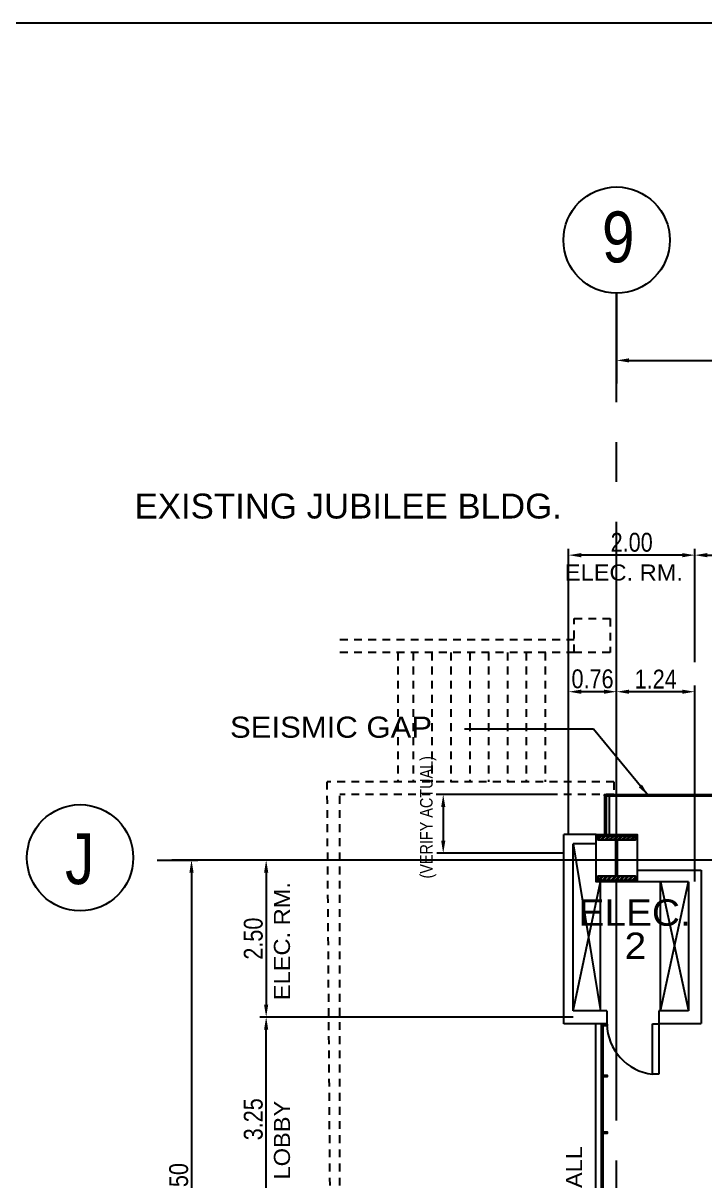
# Model space of a CAD drawing. Header units: millimetres. Extents: x 2148 to 2681, y 758 to 986.
# Drawn here: x 2341.83 to 2352.67, y 889.42 to 907.84 of the extents above; entities that cross this region are included whole.
import ezdxf

# ---------------------------------------------------------------- set-up
doc = ezdxf.new("R2010")
doc.units = ezdxf.units.MM
for name, pattern in [('CENTER2', [28.575, 19.05, -3.175, 3.175, -3.175]), ('HIDDEN', [0.375, 0.25, -0.125]), ('PHANTOMX2', [5, 2.5, -0.5, 0.5, -0.5, 0.5, -0.5])]:
    doc.linetypes.add(name, pattern=pattern)
for name, color, linetype in [('A-Hatch', 253, 'Continuous'), ('A-Mullion', 2, 'Continuous'), ('A-Wall', 4, 'Continuous'), ('A-wdw-glaz', 2, 'Continuous'), ('cladding', 2, 'Continuous'), ('COL-EX', 2, 'Continuous'), ('DIM', 20, 'Continuous'), ('ELAYOUT', 4, 'Continuous'), ('FIXTURE', 1, 'Continuous'), ('grid', 241, 'PHANTOMX2'), ('hacht', 8, 'Continuous'), ('HATCH', 8, 'Continuous'), ('S_GRID LINES', 252, 'Continuous'), ('TEXT', 6, 'Continuous'), ('wall', 4, 'Continuous')]:
    doc.layers.add(name, color=color, linetype=linetype)
doc.styles.add('ARIALNW', font='ARIALN.TTF')
doc.styles.add('MMTX$0$ESMX$0$X-OPTA1D', font='x-opta1d')
doc.styles.add('SWISS', font='swissl.ttf')
doc.dimstyles.new('DIM 100', dxfattribs={"dimtxt": 0.2, "dimasz": 0.2, "dimexe": 0.1, "dimexo": 0, "dimgap": 0.05, "dimtad": 1, "dimzin": 0, "dimdsep": 46, "dimtxsty": 'ARIALNW', "dimcen": 0.09, "dimclrd": 6, "dimclre": 6, "dimclrt": 13, "dimadec": 0, "dimazin": 0, "dimtfac": 1, "dimtofl": 0, "dimtmove": 2, "dimatfit": 3, "dimfxl": 1, "dimtolj": 1, "dimtzin": 0, "dimarcsym": 0})

# ---------------------------------------------------------------- blocks, each defined once
blk = doc.blocks.new('A$C1DB67A09')
at = {"layer": 'wall', "color": 16, "linetype": 'ByBlock', "ltscale": 1.5, "elevation": 0}
blk.add_lwpolyline([(9.492, -81.28), (106.692, -81.28), (106.692, -9.48), (9.492, -9.48)], close=True, dxfattribs=at)
blk = doc.blocks.new('*D2493')
at = {"layer": 'Defpoints', "color": 0, "linetype": 'ByBlock', "ltscale": 0.5, "transparency": 16777216}
for p in [(2360.266, 902.473), (2351.266, 902.148), (2360.266, 901.773)]:
    blk.add_point(p, dxfattribs=at)
at = {"layer": 'ELAYOUT', "color": 6, "linetype": 'ByBlock', "lineweight": -2, "ltscale": 0.5, "transparency": 16777216}
for p, q in [((2351.266, 902.148), (2351.266, 902.573)), ((2351.466, 902.473), (2360.066, 902.473)), ((2360.266, 901.773), (2360.266, 902.573))]:
    blk.add_line(p, q, dxfattribs=at)
at = {"layer": 'ELAYOUT', "color": 6, "linetype": 'ByBlock', "ltscale": 0.5, "transparency": 16777216}
for points in [[(2351.466, 902.506), (2351.466, 902.44), (2351.266, 902.473)], [(2360.066, 902.506), (2360.066, 902.44), (2360.266, 902.473)]]:
    blk.add_solid(points, dxfattribs=at)
at = {"layer": 'ELAYOUT', "color": 13, "linetype": 'ByBlock', "ltscale": 0.5, "transparency": 16777216, "insert": (2355.766, 902.702), "char_height": 0.35, "attachment_point": 5, "style": 'ARIALNW'}
blk.add_mtext('\\A1;9.00', dxfattribs=at)
blk = doc.blocks.new('*D2494')
at = {"layer": 'Defpoints', "color": 0, "transparency": 16777216}
for p in [(2350.503, 897.201), (2350.503, 894.929, 0), (2351.266, 894.929)]:
    blk.add_point(p, dxfattribs=at)
at = {"layer": 'FIXTURE', "color": 6, "lineweight": -2, "transparency": 16777216}
for p, q in [((2350.503, 894.929), (2350.503, 897.301)), ((2351.266, 894.929), (2351.266, 897.301)), ((2351.066, 897.201), (2350.703, 897.201))]:
    blk.add_line(p, q, dxfattribs=at)
at = {"layer": 'FIXTURE', "color": 6, "transparency": 16777216}
for points in [[(2350.703, 897.234), (2350.703, 897.168), (2350.503, 897.201)], [(2351.066, 897.234), (2351.066, 897.168), (2351.266, 897.201)]]:
    blk.add_solid(points, dxfattribs=at)
at = {"layer": 'FIXTURE', "color": 13, "transparency": 16777216, "insert": (2350.884, 897.404), "char_height": 0.3, "attachment_point": 5, "style": 'ARIALNW'}
blk.add_mtext('\\A1;0.76', dxfattribs=at)
blk = doc.blocks.new('*D2495')
at = {"layer": 'Defpoints', "color": 0, "transparency": 16777216}
for p in [(2351.266, 897.201), (2351.266, 896.132, 0), (2352.509, 894.179, 0)]:
    blk.add_point(p, dxfattribs=at)
at = {"layer": 'FIXTURE', "color": 6, "lineweight": -2, "transparency": 16777216}
for p, q in [((2351.266, 896.132), (2351.266, 897.301)), ((2352.509, 894.179), (2352.509, 897.301)), ((2352.309, 897.201), (2351.466, 897.201))]:
    blk.add_line(p, q, dxfattribs=at)
at = {"layer": 'FIXTURE', "color": 6, "transparency": 16777216}
for points in [[(2351.466, 897.234), (2351.466, 897.168), (2351.266, 897.201)], [(2352.309, 897.234), (2352.309, 897.168), (2352.509, 897.201)]]:
    blk.add_solid(points, dxfattribs=at)
at = {"layer": 'FIXTURE', "color": 13, "transparency": 16777216, "insert": (2351.888, 897.402), "char_height": 0.3, "attachment_point": 5, "style": 'ARIALNW'}
blk.add_mtext('\\A1;1.24', dxfattribs=at)
blk = doc.blocks.new('*D2496')
at = {"layer": 'Defpoints', "color": 0, "transparency": 16777216}
for p in [(2350.311, 894.522, 0), (2345.695, 892.023), (2350.578, 892.023)]:
    blk.add_point(p, dxfattribs=at)
at = {"layer": 'FIXTURE', "color": 6, "lineweight": -2, "transparency": 16777216}
for p, q in [((2350.311, 894.522), (2345.595, 894.522)), ((2345.695, 894.322), (2345.695, 892.223)), ((2350.578, 892.023), (2345.595, 892.023))]:
    blk.add_line(p, q, dxfattribs=at)
at = {"layer": 'FIXTURE', "color": 6, "transparency": 16777216}
for points in [[(2345.661, 894.322), (2345.728, 894.322), (2345.695, 894.522)], [(2345.661, 892.223), (2345.728, 892.223), (2345.695, 892.023)]]:
    blk.add_solid(points, dxfattribs=at)
at = {"layer": 'FIXTURE', "color": 13, "transparency": 16777216, "insert": (2345.491, 893.272), "char_height": 0.3, "attachment_point": 5, "rotation": 90, "style": 'ARIALNW'}
blk.add_mtext('\\A1;2.50', dxfattribs=at)
blk = doc.blocks.new('*D2498')
at = {"layer": 'Defpoints', "color": 0, "transparency": 16777216}
for p in [(2350.237, 895.567, 0), (2348.51, 894.63), (2350.428, 894.63, 0)]:
    blk.add_point(p, dxfattribs=at)
at = {"layer": 'FIXTURE', "color": 6, "lineweight": -2, "transparency": 16777216}
for p, q in [((2350.237, 895.567), (2348.41, 895.567)), ((2348.51, 895.367), (2348.51, 894.83)), ((2350.428, 894.63), (2348.41, 894.63))]:
    blk.add_line(p, q, dxfattribs=at)
at = {"layer": 'FIXTURE', "color": 6, "transparency": 16777216}
for points in [[(2348.477, 895.367), (2348.543, 895.367), (2348.51, 895.567)], [(2348.477, 894.83), (2348.543, 894.83), (2348.51, 894.63)]]:
    blk.add_solid(points, dxfattribs=at)
at = {"layer": 'FIXTURE', "color": 13, "transparency": 16777216, "insert": (2348.271, 895.203), "char_height": 0.2, "attachment_point": 5, "rotation": 90, "style": 'ARIALNW'}
blk.add_mtext('\\A1;(VERIFY ACTUAL)', dxfattribs=at)
blk = doc.blocks.new('*D2501')
at = {"layer": 'Defpoints', "color": 0, "transparency": 16777216}
for p in [(2343.964, 894.522, 0), (2344.39, 884.021, 0), (2344.508, 884.021)]:
    blk.add_point(p, dxfattribs=at)
at = {"layer": 'FIXTURE', "color": 6, "lineweight": -2, "transparency": 16777216}
for p, q in [((2343.964, 894.522), (2344.608, 894.522)), ((2344.508, 894.322), (2344.508, 884.221)), ((2344.39, 884.021), (2344.608, 884.021))]:
    blk.add_line(p, q, dxfattribs=at)
at = {"layer": 'FIXTURE', "color": 6, "transparency": 16777216}
for points in [[(2344.474, 894.322), (2344.541, 894.322), (2344.508, 894.522)], [(2344.474, 884.221), (2344.541, 884.221), (2344.508, 884.021)]]:
    blk.add_solid(points, dxfattribs=at)
at = {"layer": 'FIXTURE', "color": 13, "transparency": 16777216, "insert": (2344.305, 889.271), "char_height": 0.3, "attachment_point": 5, "rotation": 90, "style": 'ARIALNW'}
blk.add_mtext('\\A1;10.50', dxfattribs=at)
blk = doc.blocks.new('*D2504')
at = {"layer": 'Defpoints', "color": 0, "transparency": 16777216}
for p in [(2345.695, 892.023), (2346.255, 892.023), (2346.255, 888.774)]:
    blk.add_point(p, dxfattribs=at)
at = {"layer": 'FIXTURE', "color": 6, "lineweight": -2, "transparency": 16777216}
for p, q in [((2346.255, 892.023), (2345.595, 892.023)), ((2345.695, 888.974), (2345.695, 891.823)), ((2346.255, 888.774), (2345.595, 888.774))]:
    blk.add_line(p, q, dxfattribs=at)
at = {"layer": 'FIXTURE', "color": 6, "transparency": 16777216}
for points in [[(2345.661, 891.823), (2345.728, 891.823), (2345.695, 892.023)], [(2345.661, 888.974), (2345.728, 888.974), (2345.695, 888.774)]]:
    blk.add_solid(points, dxfattribs=at)
at = {"layer": 'FIXTURE', "color": 13, "transparency": 16777216, "insert": (2345.491, 890.398), "char_height": 0.3, "attachment_point": 5, "rotation": 90, "style": 'ARIALNW'}
blk.add_mtext('\\A1;3.25', dxfattribs=at)
blk = doc.blocks.new('*D2601')
at = {"layer": 'Defpoints', "color": 0, "transparency": 16777216}
for p in [(2350.503, 899.374), (2352.509, 898.776), (2350.503, 896.924, 0)]:
    blk.add_point(p, dxfattribs=at)
at = {"layer": 'FIXTURE', "color": 6, "lineweight": -2, "transparency": 16777216}
for p, q in [((2350.503, 896.924), (2350.503, 899.474)), ((2352.309, 899.374), (2350.703, 899.374)), ((2352.509, 898.776), (2352.509, 899.474))]:
    blk.add_line(p, q, dxfattribs=at)
at = {"layer": 'FIXTURE', "color": 6, "transparency": 16777216}
for points in [[(2350.703, 899.407), (2350.703, 899.34), (2350.503, 899.374)], [(2352.309, 899.407), (2352.309, 899.34), (2352.509, 899.374)]]:
    blk.add_solid(points, dxfattribs=at)
at = {"layer": 'FIXTURE', "color": 13, "transparency": 16777216, "insert": (2351.506, 899.577), "char_height": 0.3, "attachment_point": 5, "style": 'ARIALNW'}
blk.add_mtext('\\A1;2.00', dxfattribs=at)
blk = doc.blocks.new('*D2602')
at = {"layer": 'Defpoints', "color": 0, "transparency": 16777216}
for p in [(2354.606, 899.374), (2352.509, 897.672), (2354.606, 897.525)]:
    blk.add_point(p, dxfattribs=at)
at = {"layer": 'FIXTURE', "color": 6, "lineweight": -2, "transparency": 16777216}
for p, q in [((2352.509, 897.672), (2352.509, 899.474)), ((2352.709, 899.374), (2354.406, 899.374)), ((2354.606, 897.525), (2354.606, 899.474))]:
    blk.add_line(p, q, dxfattribs=at)
at = {"layer": 'FIXTURE', "color": 6, "transparency": 16777216}
for points in [[(2352.709, 899.407), (2352.709, 899.34), (2352.509, 899.374)], [(2354.406, 899.407), (2354.406, 899.34), (2354.606, 899.374)]]:
    blk.add_solid(points, dxfattribs=at)
at = {"layer": 'FIXTURE', "color": 13, "transparency": 16777216, "insert": (2353.558, 899.577), "char_height": 0.3, "attachment_point": 5, "style": 'ARIALNW'}
blk.add_mtext('\\A1;2.10', dxfattribs=at)

msp = doc.modelspace()

# ---------------------------------------------------------------- hatches: boundary and pattern name
at = {"layer": 'A-Hatch'}
h = msp.add_hatch(dxfattribs=at)
h.set_pattern_fill('ANSI32', color=256, scale=0.005, style=0)
h.set_pattern_definition([(45, (61.105554, 3e-13), (-0.0336759605, 0.0336759605), []), (45, (61.128005, 3e-13), (-0.0336759605, 0.0336759605), [])])
h.paths.add_polyline_path([(2351.2811149, 894.843508), (2351.5661149, 894.843508), (2351.5661149, 894.903508), (2350.9661149, 894.903508), (2350.9661149, 894.843508), (2351.2511149, 894.843508), (2351.2511149, 894.263508), (2350.9661149, 894.263508), (2350.9661149, 894.203508), (2351.5661149, 894.203508), (2351.5661149, 894.263508), (2351.2811149, 894.263508)])
at = {"layer": 'hacht'}
h = msp.add_hatch(dxfattribs=at)
h.set_pattern_fill('SACNCR', color=256, scale=0.01, style=0)
h.set_pattern_definition([(45, (61.105554, 3e-13), (-0.01683798023, 0.01683798023), []), (45, (61.122392, 3e-13), (-0.01683798023, 0.01683798023), [0, -0.0238125])])
h.paths.add_polyline_path([(2351.0742091, 895.5668015), (2351.0742091, 895.5468015), (2351.2661149, 895.5468015), (2351.2661149, 895.5668015)])
h = msp.add_hatch(dxfattribs=at)
h.set_pattern_fill('SACNCR', color=256, scale=0.01, style=0)
h.set_pattern_definition([(45, (61.100478, 1e-10), (-0.01683798023, 0.01683798023), []), (45, (61.117316, 1e-10), (-0.01683798023, 0.01683798023), [0, -0.0238125])])
h.paths.add_polyline_path([(2354.4563985, 895.5468015), (2354.4563985, 895.5668015), (2351.2610388, 895.5668015), (2351.2610388, 895.5468015)])

# ---------------------------------------------------------------- linework, layer by layer
at = {"ltscale": 0.5}
for p, q in [((2351.0691331, 895.5468015, 0), (2354.4563985, 895.5468015, 0)), ((2351.0742091, 895.5468015, 0), (2351.0742091, 894.928508)), ((2351.0742091, 895.5468015, 0), (2351.0742091, 894.928508, 0)), ((2351.0992091, 895.5468015, 0), (2351.0992091, 894.928508, 0)), ((2351.1492091, 895.5468015, 0), (2351.1492091, 894.928508, 0))]:
    msp.add_line(p, q, dxfattribs=at)
for p, q in [((2351.0127197, 892.1210246, 0), (2351.0127197, 894.178508, 0)), ((2351.9650439, 892.1210246, 0), (2351.9650439, 894.178508, 0)), ((2351.8379463, 891.1145249, 0), (2351.8379463, 891.9145249, 0)), ((2351.8379463, 891.9145249, 0), (2351.9379463, 891.9145249, 0)), ((2351.9379463, 891.9145249, 0), (2351.9379463, 891.1145249, 0)), ((2351.9379463, 891.1145249, 0), (2351.8379463, 891.1145249, 0))]:
    msp.add_line(p, q)
for centre in [(2351.2661149, 904.3871293, 0), (2342.7363466, 894.5593508, 0)]:
    msp.add_circle(centre, 0.8452448)
at = {"layer": 'A-Mullion', "elevation": 0}
for points in [[(2351.0648469, 891.9118878), (2351.1161903, 891.9118878), (2351.1161903, 891.8862164), (2351.0648469, 891.8862164)], [(2351.0648469, 891.0992793), (2351.1161903, 891.0992793), (2351.1161903, 891.0736079), (2351.0648469, 891.0736079)], [(2351.0648469, 890.1992793), (2351.1161903, 890.1992793), (2351.1161903, 890.1736079), (2351.0648469, 890.1736079)]]:
    msp.add_lwpolyline(points, close=True, dxfattribs=at)
at = {"layer": 'A-Wall', "ltscale": 10}
for p, q in [((2350.4277052, 891.9145249, 0), (2350.4277052, 894.928508, 0)), ((2350.9360388, 894.928508, 0), (2350.4277052, 894.928508, 0)), ((2350.9411149, 894.928508, 0), (2350.9038366, 894.928508, 0)), ((2350.5777052, 892.1210246, 0), (2350.5777052, 894.778508, 0)), ((2350.9360388, 894.778508, 0), (2350.5777052, 894.778508, 0)), ((2351.5860388, 894.362962, 0), (2352.6094117, 894.362962, 0)), ((2352.6094117, 894.362962, 0), (2352.6094117, 891.9232994, 0)), ((2352.4094117, 894.178508, 0), (2351.5860388, 894.178508, 0)), ((2352.4094117, 894.178508, 0), (2352.4094117, 892.1232994, 0)), ((2352.4094117, 894.178508, 0), (2352.4094117, 892.1232994, 0)), ((2352.4094117, 894.178508, 0), (2352.4094117, 892.1232994, 0)), ((2352.4094117, 894.178508, 0), (2352.4094117, 892.1232994, 0)), ((2352.6094117, 894.1694617, 0), (2352.6094117, 891.9232994, 0)), ((2351.1129008, 892.1210246, 0), (2350.5777052, 892.1210246, 0)), ((2351.1129008, 892.1210246, 0), (2351.1129008, 891.9145249, 0)), ((2352.4094117, 892.1210246, 0), (2351.9379463, 892.1210246, 0)), ((2351.9379463, 892.1210246, 0), (2351.9379463, 891.9145249, 0)), ((2351.1129008, 891.9145249, 0), (2350.4277052, 891.9145249, 0)), ((2352.6094117, 891.9145249, 0), (2351.9379463, 891.9145249, 0))]:
    msp.add_line(p, q, dxfattribs=at)
at = {"layer": 'A-wdw-glaz', "ltscale": 10}
for p, q in [((2351.0285825, 884.393508, 0), (2351.0285825, 891.9145249, 0)), ((2351.0535825, 884.393508, 0), (2351.0535825, 891.9145249, 0))]:
    msp.add_line(p, q, dxfattribs=at)
at = {"layer": 'cladding', "elevation": 0}
msp.add_lwpolyline([(2350.9411149, 894.928508), (2351.5911149, 894.928508), (2351.5911149, 894.178508), (2350.9411149, 894.178508)], close=True, dxfattribs=at)
at = {"layer": 'COL-EX', "elevation": 0}
msp.add_lwpolyline([(2351.2811149, 894.843508), (2351.5661149, 894.843508), (2351.5661149, 894.903508), (2350.9661149, 894.903508), (2350.9661149, 894.843508), (2351.2511149, 894.843508), (2351.2511149, 894.263508), (2350.9661149, 894.263508), (2350.9661149, 894.203508), (2351.5661149, 894.203508), (2351.5661149, 894.263508), (2351.2811149, 894.263508)], close=True, dxfattribs=at)
at = {"layer": 'FIXTURE'}
for p, q in [((2351.0691331, 895.5668015, 0), (2354.4563985, 895.5668015, 0)), ((2351.0742091, 895.5468015, 0), (2351.0742091, 895.5668015, 0))]:
    msp.add_line(p, q, dxfattribs=at)
at = {"layer": 'grid', "ltscale": 0.7}
msp.add_line((2351.2661149, 903.5418845, 0), (2351.2661149, 902.1065749, 0), dxfattribs=at)
at = {"layer": 'HATCH', "linetype": 'HIDDEN', "ltscale": 0.5}
for p, q in [((2350.5922693, 898.0251844, 0), (2346.8648501, 898.0251844, 0)), ((2350.5922693, 898.0251844, 0), (2346.8648501, 898.0251844, 0)), ((2350.5922693, 897.8251844, 0), (2346.8648501, 897.8251844, 0)), ((2350.5922693, 897.8251844, 0), (2346.8648501, 897.8251844, 0)), ((2347.7902877, 897.8251844, 0), (2347.7902877, 895.7668015, 0)), ((2347.7902877, 897.8251844, 0), (2347.7902877, 895.7668015, 0)), ((2348.0302877, 897.8251844, 0), (2348.0302877, 895.7668015, 0)), ((2348.0302877, 897.8251844, 0), (2348.0302877, 895.7668015, 0)), ((2348.3302877, 897.8251844, 0), (2348.3302877, 895.7668015, 0)), ((2348.3302877, 897.8251844, 0), (2348.3302877, 895.7668015, 0)), ((2348.6302877, 897.8251844, 0), (2348.6302877, 895.7668015, 0)), ((2348.6302877, 897.8251844, 0), (2348.6302877, 895.7668015, 0)), ((2348.9302877, 897.8251844, 0), (2348.9302877, 895.7668015, 0)), ((2348.9302877, 897.8251844, 0), (2348.9302877, 895.7668015, 0)), ((2349.2302877, 897.8251844, 0), (2349.2302877, 895.7668015, 0)), ((2349.2302877, 897.8251844, 0), (2349.2302877, 895.7668015, 0)), ((2349.5302877, 897.8251844, 0), (2349.5302877, 895.7668015, 0)), ((2349.5302877, 897.8251844, 0), (2349.5302877, 895.7668015, 0)), ((2349.8302877, 897.8251844, 0), (2349.8302877, 895.7668015, 0)), ((2349.8302877, 897.8251844, 0), (2349.8302877, 895.7668015, 0)), ((2350.1302877, 897.8251844, 0), (2350.1302877, 895.7668015, 0)), ((2350.1302877, 897.8251844, 0), (2350.1302877, 895.7668015, 0)), ((2346.8648501, 867.518508, 0), (2346.6648501, 895.7668015, 0)), ((2351.224837, 895.7668015, 0), (2346.6648501, 895.7668015, 0)), ((2351.224837, 895.7668015, 0), (2346.8648501, 895.7668015, 0)), ((2351.224837, 895.7668015, 0), (2346.8648501, 895.7668015, 0)), ((2351.224837, 895.7668015, 0), (2351.224837, 895.5668015, 0)), ((2351.224837, 895.7668015, 0), (2351.224837, 895.5668015, 0)), ((2346.8648501, 867.518508, 0), (2346.8648501, 895.5668015, 0)), ((2351.224837, 895.5668015, 0), (2346.8648501, 895.5668015, 0)), ((2351.224837, 895.5668015, 0), (2346.8648501, 895.5668015, 0)), ((2351.224837, 895.5668015, 0), (2346.8648501, 895.5668015, 0))]:
    msp.add_line(p, q, dxfattribs=at)
at = {"layer": 'HATCH', "linetype": 'ByBlock', "ltscale": 0.5}
for p, q in [((2350.5777052, 894.778508, 0), (2351.0127197, 892.1210246, 0)), ((2350.5777052, 892.1210246, 0), (2351.0127197, 894.178508, 0)), ((2351.9650439, 894.178508, 0), (2352.4094117, 892.1210246, 0)), ((2351.9650439, 892.1210246, 0), (2352.4094117, 894.178508, 0)), ((2350.9360388, 884.393508, 0), (2350.9360388, 891.9057503, 0))]:
    msp.add_line(p, q, dxfattribs=at)
at = {"layer": 'HATCH', "linetype": 'HIDDEN', "ltscale": 0.5, "elevation": 0}
msp.add_lwpolyline([(2351.1617071, 898.3642833), (2351.1617071, 897.8251844), (2350.5922693, 897.8251844), (2350.5922693, 898.3642833)], close=True, dxfattribs=at)
msp.add_lwpolyline([(2351.1617071, 898.3642833), (2351.1617071, 897.8251844), (2350.5922693, 897.8251844), (2350.5922693, 898.3642833)], close=True, dxfattribs=at)
at = {"layer": 'HATCH', "linetype": 'ByBlock', "ltscale": 0.5}
msp.add_arc((2351.9326728, 891.928933, 0), 0.8198986, 181.00691463, 263.36554717, dxfattribs=at)
at = {"layer": 'S_GRID LINES', "linetype": 'CENTER2', "ltscale": 0.2}
for p, q in [((2351.2661149, 867.518508, 0), (2351.2661149, 903.5418845, 0)), ((2365.1483754, 894.5217363, 0), (2343.5809635, 894.5217363, 0))]:
    msp.add_line(p, q, dxfattribs=at)

# ---------------------------------------------------------------- block references
at = {"layer": 'DIM', "color": 8}
msp.add_blockref('A$C1DB67A09', (2267.758248, 917.3189005), dxfattribs=at)

# ---------------------------------------------------------------- texts
at = {"color": 2, "style": 'MMTX$0$ESMX$0$X-OPTA1D', "width": 1.1}
msp.add_text('ELEC. RM.', height=0.25536, dxfattribs=at).set_placement((2350.4430093, 898.9703071, 0))
at = {"color": 2, "style": 'MMTX$0$ESMX$0$X-OPTA1D', "text_generation_flag": 6, "width": 1.1}
for s, height, p in [('SEISMIC GAP', 0.336, (2345.1195099, 896.4683722, 0)), ('ELEC.', 0.42, (2350.6600614, 893.476766, 0)), ('2', 0.42, (2351.3933754, 892.9483838, 0))]:
    msp.add_text(s, height=height, rotation=180, dxfattribs=at).set_placement(p)
at = {"color": 2, "style": 'MMTX$0$ESMX$0$X-OPTA1D', "width": 1.1}
for s, p in [('ELEC. RM.', (2346.0732122, 892.2935173, 0)), (' LOBBY', (2346.0732122, 889.3355819, 0)), ('GLASS WALL', (2350.7182576, 887.5917699, 0))]:
    msp.add_text(s, height=0.25536, rotation=90, dxfattribs=at).set_placement(p)
at = {"layer": 'TEXT', "style": 'SWISS'}
msp.add_text('EXISTING JUBILEE BLDG.', height=0.396, dxfattribs=at).set_placement((2343.6024746, 899.9568268, 0))
at = {"layer": 'TEXT', "char_height": 0.81, "width": 5.094635714, "attachment_point": 1, "style": 'ARIALNW'}
for s, insert in [('9', (2351.0340131, 904.8418296, 0)), ('J', (2342.4985167, 894.949114, 0))]:
    msp.add_mtext(s, dxfattribs=dict(at, insert=insert))

# ---------------------------------------------------------------- dimensions: what is measured, and where the dimension line sits
at = {"layer": 'ELAYOUT', "linetype": 'ByBlock', "ltscale": 0.5}
dim = msp.add_linear_dim(base=(2360.2661149, 902.4729634, 0), p1=(2351.2661149, 902.1482235, 0), p2=(2360.2661149, 901.773128, 0), angle=180, dimstyle='DIM 100', override={"dimtxt": 0.35}, dxfattribs=at)
dim.commit()
dim.dimension.update_dxf_attribs({"geometry": '*D2493', "text_midpoint": (2355.7661149, 902.701664, 0)})
at = {"layer": 'FIXTURE'}
dim = msp.add_linear_dim(base=(2350.5027052, 899.3737795), p1=(2352.5094117, 898.776251), p2=(2350.5027052, 896.9243561, 0), text='2.00', dimstyle='DIM 100', override={"dimtxt": 0.3}, dxfattribs=at)
dim.commit()
dim.dimension.update_dxf_attribs({"geometry": '*D2601', "text_midpoint": (2351.5060585, 899.5769514)})
for base, p1, p2, picture, middle in [((2354.6063187, 899.3737795), (2352.5094117, 897.6720919), (2354.6063187, 897.525076), '*D2602', (2353.5578652, 899.5769514)), ((2350.5027052, 897.2011437, 0), (2351.2661149, 894.928508, 0), (2350.5027052, 894.928508, 0), '*D2494', (2350.88441, 897.4043156, 0)), ((2351.2661149, 897.2011437), (2352.5094117, 894.178508, 0), (2351.2661149, 896.1320989, 0), '*D2495', (2351.8877633, 897.4017577))]:
    dim = msp.add_linear_dim(base=base, p1=p1, p2=p2, dimstyle='DIM 100', override={"dimtxt": 0.3}, dxfattribs=at)
    dim.commit()
    dim.dimension.update_dxf_attribs({"geometry": picture, "text_midpoint": middle})
dim = msp.add_linear_dim(base=(2348.5100684, 894.6304587), p1=(2350.237279, 895.5668015, 0), p2=(2350.4277052, 894.6304587, 0), angle=90, text='(VERIFY ACTUAL)', dimstyle='DIM 100', dxfattribs=at)
dim.commit()
dim.dimension.update_dxf_attribs({"geometry": '*D2498', "text_midpoint": (2348.2712854, 895.2034778), "dimtype": 160})
for base, p1, p2, picture, middle in [((2344.5077914, 884.0205212, 0), (2343.9640688, 894.5217363, 0), (2344.3895564, 884.0205212, 0), '*D2501', (2344.3046195, 889.2711287, 0)), ((2345.6945053, 892.0227747), (2350.3108171, 894.5217363, 0), (2350.5777052, 892.0227747), '*D2496', (2345.4913334, 893.2722555)), ((2345.6945053, 892.0227747), (2346.254674, 888.7736083), (2346.254674, 892.0227747), '*D2504', (2345.4913334, 890.3981915))]:
    dim = msp.add_linear_dim(base=base, p1=p1, p2=p2, angle=90, dimstyle='DIM 100', override={"dimtxt": 0.3}, dxfattribs=at)
    dim.commit()
    dim.dimension.update_dxf_attribs({"geometry": picture, "text_midpoint": middle})

# ---------------------------------------------------------------- leaders
msp.add_leader([(2351.7720493, 895.5468015, 0), (2350.900064, 896.6032493, 0), (2348.8461715, 896.6032493, 0)], dimstyle='DIM 100', override={"dimgap": 0.05, "dimtad": 0}, dxfattribs=at)

doc.saveas('drawing.dxf')
